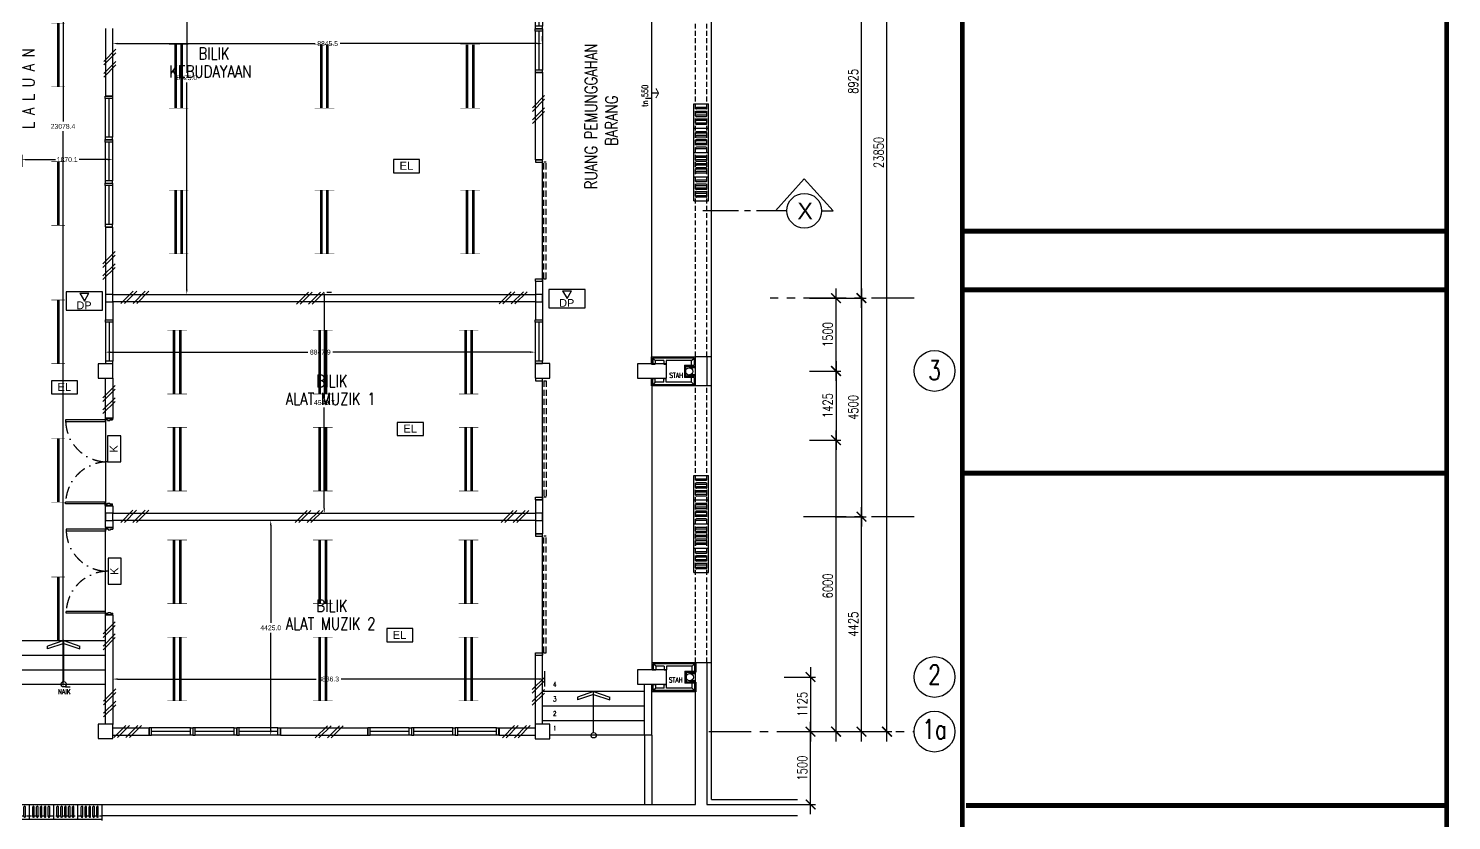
# Model space of a CAD drawing. Header units: inches. Extents: x -46 to 79554, y -41 to 101629.
# Drawn here: x 50251 to 79554, y 15299 to 31606 of the extents above; entities that cross this region are included whole.
import ezdxf
from ezdxf.enums import TextEntityAlignment as Align

# ---------------------------------------------------------------- set-up
doc = ezdxf.new("R2010")
doc.units = ezdxf.units.IN
doc.header["$MEASUREMENT"] = 0
for name, pattern in [('CENTER', [2, 1.25, -0.25, 0.25, -0.25]), ('DASHDOT', [1, 0.5, -0.25, 0, -0.25]), ('DASHED2', [0.375, 0.25, -0.125]), ('HIDDEN', [0.375, 0.25, -0.125])]:
    doc.linetypes.add(name, pattern=pattern)
for name, color, linetype in [('A-ARR', 4, 'Continuous'), ('A-BUBLE', 8, 'Continuous'), ('A-BUBLETEXT', 7, 'Continuous'), ('A-COLUMN', 3, 'Continuous'), ('A-DIM100', 4, 'Continuous'), ('A-DOOR', 9, 'Continuous'), ('A-DRAIN', 9, 'Continuous'), ('A-DROP', 8, 'Continuous'), ('A-HIDDEN', 8, 'HIDDEN'), ('A-JALAN', 11, 'Continuous'), ('A-NOTE', 2, 'Continuous'), ('A-PANEL', 13, 'Continuous'), ('A-PTILE', 8, 'Continuous'), ('A-ROOMSYM', 3, 'Continuous'), ('A-RWDP', 4, 'Continuous'), ('A-SECLINE', 3, 'CENTER'), ('A-STAIR', 2, 'Continuous'), ('A-STAIRH', 8, 'HIDDEN'), ('A-SYM', 8, 'Continuous'), ('A-TXTBOMBA', 7, 'Continuous'), ('A-WALL', 1, 'Continuous'), ('A-WIN', 9, 'Continuous'), ('A-WLH', 7, 'Continuous'), ('AHT_DIM150', 4, 'Continuous'), ('AHT_DOOR', 2, 'Continuous'), ('EL LIGHT', 6, 'Continuous'), ('Grid', 8, 'CENTER'), ('K LIGHT', 3, 'Continuous'), ('LAMP', 5, 'Continuous'), ('MEAS', 7, 'Continuous')]:
    doc.layers.add(name, color=color, linetype=linetype)
doc.styles.add('arial', font='arial.ttf')
doc.styles.add('ARIAL-SPEC', font='arial.ttf', dxfattribs={"height": 200})
doc.styles.add('ROMANS', font='romans.shx', dxfattribs={"width": 0.75, "height": 200})
doc.styles.get("Standard").update_dxf_attribs({"font": 'arial.ttf'})
doc.styles.add('style1', font='romans.shx', dxfattribs={"height": 750})
doc.styles.add('STYLE2', font='romans.shx', dxfattribs={"width": 0.75, "height": 1000})
doc.dimstyles.new('DIM 100', dxfattribs={"dimtxt": 200, "dimasz": 200, "dimexe": 100, "dimexo": 70, "dimgap": 70, "dimtad": 1, "dimtoh": 1, "dimdec": 0, "dimzin": 0, "dimdsep": 46, "dimtxsty": 'ROMANS', "dimblk": 'ARCHTICK', "dimcen": 0.09, "dimdle": 200, "dimclrd": 4, "dimclre": 4, "dimclrt": 2, "dimadec": 0, "dimazin": 0, "dimtfac": 1, "dimtdec": 0, "dimtmove": 1, "dimatfit": 3, "dimfxl": 1, "dimtzin": 0, "dimarcsym": 0})
doc.dimstyles.get("Standard").update_dxf_attribs({"dimtxt": 100, "dimasz": 100, "dimexe": 150, "dimexo": 50, "dimgap": 50, "dimtad": 0, "dimtih": 1, "dimtoh": 1, "dimdec": 1, "dimzin": 0, "dimdsep": 46, "dimtxsty": 'Standard', "dimcen": 0.09, "dimadec": 0, "dimazin": 0, "dimtfac": 1, "dimtdec": 1, "dimtofl": 0, "dimtmove": 0, "dimatfit": 3, "dimfxl": 1, "dimtolj": 1, "dimtzin": 0, "dimarcsym": 0})

# ---------------------------------------------------------------- blocks, each defined once
blk = doc.blocks.new('PC COVER')
for p, q in [((-300, 500), (0, 500)), ((-300, 0), (0, 0))]:
    blk.add_line(p, q)
at = {"layer": 'A-DRAIN', "linetype": 'Continuous', "ltscale": 1000}
for p, q in [((-300, 0), (-300, 500)), ((0, 0), (0, 500))]:
    blk.add_line(p, q, dxfattribs=at)
at = {"layer": 'A-PTILE'}
for p, q in [((-50, 425), (-250, 425)), ((-50, 395), (-250, 395)), ((-50, 345), (-250, 345)), ((-50, 315), (-250, 315)), ((-50, 265), (-250, 265)), ((-50, 235), (-250, 235)), ((-50, 185), (-250, 185)), ((-50, 155), (-250, 155)), ((-50, 105), (-250, 105)), ((-50, 75), (-250, 75))]:
    blk.add_line(p, q, dxfattribs=at)
for centre, start, end in [((-250, 410), 90, 270), ((-250, 330), 90, 270), ((-50, 410), 270, 90), ((-50, 330), 270, 90), ((-250, 250), 90, 270), ((-250, 170), 90, 270), ((-250, 90), 90, 270), ((-50, 250), 270, 90), ((-50, 170), 270, 90), ((-50, 90), 270, 90)]:
    blk.add_arc(centre, 15, start, end, dxfattribs=at)
blk = doc.blocks.new('_ArchTick')
at = {"color": 0, "linetype": 'ByBlock', "const_width": 0.15}
blk.add_lwpolyline([(-0.5, -0.5), (0.5, 0.5)], dxfattribs=at)
blk = doc.blocks.new('*D79')
at = {"layer": 'A-DIM100', "color": 4, "lineweight": -2, "transparency": 16777216}
for p, q in [((67929, 16929), (67929, 41179)), ((67383, 40979), (68029, 40979)), ((67383, 17129), (68029, 17129))]:
    blk.add_line(p, q, dxfattribs=at)
at = {"layer": 'DEFPOINTS', "color": 0, "transparency": 16777216}
for p in [(67313, 40979), (67929, 40979), (67313, 17129)]:
    blk.add_point(p, dxfattribs=at)
at = {"layer": 'A-DIM100', "color": 4, "lineweight": -2, "transparency": 16777216, "xscale": 200, "yscale": 200, "zscale": 200}
for p, rotation in [((67929, 40979), 90), ((67929, 17129), 270)]:
    blk.add_blockref('_ArchTick', p, dxfattribs=dict(at, rotation=rotation))
at = {"layer": 'A-DIM100', "color": 2, "transparency": 16777216, "insert": (67759, 29054), "char_height": 200, "attachment_point": 5, "rotation": 90, "style": 'ROMANS'}
blk.add_mtext('23850', dxfattribs=at)
blk = doc.blocks.new('*D81')
at = {"layer": 'A-DIM100', "color": 4, "lineweight": -2, "transparency": 16777216}
for p, q in [((67404, 25854), (67404, 35179)), ((66859, 34979), (67504, 34979)), ((66859, 26054), (67504, 26054))]:
    blk.add_line(p, q, dxfattribs=at)
at = {"layer": 'DEFPOINTS', "color": 0, "transparency": 16777216}
for p in [(66789, 34979), (67404, 34979), (66789, 26054)]:
    blk.add_point(p, dxfattribs=at)
at = {"layer": 'A-DIM100', "color": 4, "lineweight": -2, "transparency": 16777216, "xscale": 200, "yscale": 200, "zscale": 200}
for p, rotation in [((67404, 34979), 90), ((67404, 26054), 270)]:
    blk.add_blockref('_ArchTick', p, dxfattribs=dict(at, rotation=rotation))
at = {"layer": 'A-DIM100', "color": 2, "transparency": 16777216, "insert": (67234, 30517), "char_height": 200, "attachment_point": 5, "rotation": 90, "style": 'ROMANS'}
blk.add_mtext('8925', dxfattribs=at)
blk = doc.blocks.new('*D82')
at = {"layer": 'A-DIM100', "color": 4, "lineweight": -2, "transparency": 16777216}
for p, q in [((67404, 26254), (67404, 21354)), ((66859, 26054), (67504, 26054)), ((66859, 21554), (67504, 21554))]:
    blk.add_line(p, q, dxfattribs=at)
at = {"layer": 'DEFPOINTS', "color": 0, "transparency": 16777216}
for p in [(66789, 26054), (66789, 21554), (67404, 21554)]:
    blk.add_point(p, dxfattribs=at)
at = {"layer": 'A-DIM100', "color": 4, "lineweight": -2, "transparency": 16777216, "xscale": 200, "yscale": 200, "zscale": 200}
for p, rotation in [((67404, 26054), 90), ((67404, 21554), 270)]:
    blk.add_blockref('_ArchTick', p, dxfattribs=dict(at, rotation=rotation))
at = {"layer": 'A-DIM100', "color": 2, "transparency": 16777216, "insert": (67234, 23804), "char_height": 200, "attachment_point": 5, "rotation": 90, "style": 'ROMANS'}
blk.add_mtext('4500', dxfattribs=at)
blk = doc.blocks.new('*D83')
at = {"layer": 'A-DIM100', "color": 4, "lineweight": -2, "transparency": 16777216}
for p, q in [((67404, 16929), (67404, 21754)), ((66859, 21554), (67504, 21554)), ((66859, 17129), (67504, 17129))]:
    blk.add_line(p, q, dxfattribs=at)
at = {"layer": 'DEFPOINTS', "color": 0, "transparency": 16777216}
for p in [(66789, 21554), (67404, 21554), (66789, 17129)]:
    blk.add_point(p, dxfattribs=at)
at = {"layer": 'A-DIM100', "color": 4, "lineweight": -2, "transparency": 16777216, "xscale": 200, "yscale": 200, "zscale": 200}
for p, rotation in [((67404, 21554), 90), ((67404, 17129), 270)]:
    blk.add_blockref('_ArchTick', p, dxfattribs=dict(at, rotation=rotation))
at = {"layer": 'A-DIM100', "color": 2, "transparency": 16777216, "insert": (67234, 19342), "char_height": 200, "attachment_point": 5, "rotation": 90, "style": 'ROMANS'}
blk.add_mtext('4425', dxfattribs=at)
blk = doc.blocks.new('*D58')
at = {"layer": 'A-DIM100', "color": 4, "lineweight": -2, "transparency": 16777216}
for p, q in [((66880, 16929), (66880, 23329)), ((66334, 23129), (66980, 23129)), ((66334, 17129), (66980, 17129))]:
    blk.add_line(p, q, dxfattribs=at)
at = {"layer": 'DEFPOINTS', "color": 0, "transparency": 16777216}
for p in [(66264, 23129), (66880, 23129), (66264, 17129)]:
    blk.add_point(p, dxfattribs=at)
at = {"layer": 'A-DIM100', "color": 4, "lineweight": -2, "transparency": 16777216, "xscale": 200, "yscale": 200, "zscale": 200}
for p, rotation in [((66880, 23129), 90), ((66880, 17129), 270)]:
    blk.add_blockref('_ArchTick', p, dxfattribs=dict(at, rotation=rotation))
at = {"layer": 'A-DIM100', "color": 2, "transparency": 16777216, "insert": (66710, 20129), "char_height": 200, "attachment_point": 5, "rotation": 90, "style": 'ROMANS'}
blk.add_mtext('6000', dxfattribs=at)
blk = doc.blocks.new('*D61')
at = {"layer": 'A-DIM100', "color": 4, "lineweight": -2, "transparency": 16777216}
for p, q in [((66880, 24754), (66880, 22929)), ((66334, 24554), (66980, 24554)), ((66334, 23129), (66980, 23129))]:
    blk.add_line(p, q, dxfattribs=at)
at = {"layer": 'DEFPOINTS', "color": 0, "transparency": 16777216}
for p in [(66264, 24554), (66264, 23129), (66880, 23129)]:
    blk.add_point(p, dxfattribs=at)
at = {"layer": 'A-DIM100', "color": 4, "lineweight": -2, "transparency": 16777216, "xscale": 200, "yscale": 200, "zscale": 200}
for p, rotation in [((66880, 24554), 90), ((66880, 23129), 270)]:
    blk.add_blockref('_ArchTick', p, dxfattribs=dict(at, rotation=rotation))
at = {"layer": 'A-DIM100', "color": 2, "transparency": 16777216, "insert": (66710, 23842), "char_height": 200, "attachment_point": 5, "rotation": 90, "style": 'ROMANS'}
blk.add_mtext('1425', dxfattribs=at)
blk = doc.blocks.new('drop')
at = {"layer": 'A-DROP', "color": 8}
for p, q in [((-53, -139), (-53, 0)), ((53, 0), (-53, 0)), ((53, 0), (53, 129))]:
    blk.add_line(p, q, dxfattribs=at)
at = {"layer": 'A-DROP', "color": 8, "const_width": 20}
for points in [[(-53, -139), (-153, -81)], [(-53, -139), (47, -81)]]:
    blk.add_lwpolyline(points, dxfattribs=at)
blk = doc.blocks.new('*D64')
at = {"layer": 'A-DIM100', "color": 4, "lineweight": -2, "transparency": 16777216}
for p, q in [((66880, 24354), (66880, 26254)), ((66334, 26054), (66980, 26054)), ((66334, 24554), (66980, 24554))]:
    blk.add_line(p, q, dxfattribs=at)
at = {"layer": 'DEFPOINTS', "color": 0, "transparency": 16777216}
for p in [(66264, 26054), (66880, 26054), (66264, 24554)]:
    blk.add_point(p, dxfattribs=at)
at = {"layer": 'A-DIM100', "color": 4, "lineweight": -2, "transparency": 16777216, "xscale": 200, "yscale": 200, "zscale": 200}
for p, rotation in [((66880, 26054), 90), ((66880, 24554), 270)]:
    blk.add_blockref('_ArchTick', p, dxfattribs=dict(at, rotation=rotation))
at = {"layer": 'A-DIM100', "color": 2, "transparency": 16777216, "insert": (66710, 25304), "char_height": 200, "attachment_point": 5, "rotation": 90, "style": 'ROMANS'}
blk.add_mtext('1500', dxfattribs=at)
blk = doc.blocks.new('*D33')
at = {"layer": 'A-DIM100', "color": 4, "lineweight": -2, "transparency": 16777216}
for p, q in [((65810, 18254), (66456, 18254)), ((66356, 18454), (66356, 16929)), ((65810, 17129), (66456, 17129))]:
    blk.add_line(p, q, dxfattribs=at)
at = {"layer": 'DEFPOINTS', "color": 0, "transparency": 16777216}
for p in [(65740, 18254), (65740, 17129), (66356, 17129)]:
    blk.add_point(p, dxfattribs=at)
at = {"layer": 'A-DIM100', "color": 4, "lineweight": -2, "transparency": 16777216, "xscale": 200, "yscale": 200, "zscale": 200}
for p, rotation in [((66356, 18254), 90), ((66356, 17129), 270)]:
    blk.add_blockref('_ArchTick', p, dxfattribs=dict(at, rotation=rotation))
at = {"layer": 'A-DIM100', "color": 2, "transparency": 16777216, "insert": (66186, 17692), "char_height": 200, "attachment_point": 5, "rotation": 90, "style": 'ROMANS'}
blk.add_mtext('1125', dxfattribs=at)
blk = doc.blocks.new('*D34')
at = {"layer": 'A-DIM100', "color": 4, "lineweight": -2, "transparency": 16777216}
for p, q in [((66356, 15429), (66356, 17329)), ((65810, 17129), (66456, 17129)), ((65810, 15629), (66456, 15629))]:
    blk.add_line(p, q, dxfattribs=at)
at = {"layer": 'DEFPOINTS', "color": 0, "transparency": 16777216}
for p in [(65740, 17129), (66356, 17129), (65740, 15629)]:
    blk.add_point(p, dxfattribs=at)
at = {"layer": 'A-DIM100', "color": 4, "lineweight": -2, "transparency": 16777216, "xscale": 200, "yscale": 200, "zscale": 200}
for p, rotation in [((66356, 17129), 90), ((66356, 15629), 270)]:
    blk.add_blockref('_ArchTick', p, dxfattribs=dict(at, rotation=rotation))
at = {"layer": 'A-DIM100', "color": 2, "transparency": 16777216, "insert": (66186, 16379), "char_height": 200, "attachment_point": 5, "rotation": 90, "style": 'ROMANS'}
blk.add_mtext('1500', dxfattribs=at)
blk = doc.blocks.new('A$C75E66BF6')
at = {"layer": 'A-NOTE', "color": 8, "linetype": 'Continuous', "ltscale": 500}
for p, q in [((75, 825), (25, 875)), ((75, 650), (75, 825)), ((75, 825), (150, 825)), ((75, 650), (150, 650)), ((75, 75), (75, 600)), ((75, 600), (150, 600)), ((150, 875), (150, 825)), ((150, 650), (150, 600)), ((450, 875), (450, 825)), ((525, 825), (450, 825)), ((525, 650), (450, 650)), ((450, 650), (450, 600)), ((525, 600), (450, 600)), ((525, 825), (575, 875)), ((525, 650), (525, 825)), ((525, 75), (525, 600)), ((75, 75), (25, 25)), ((75, 75), (175, 75)), ((425, 75), (525, 75)), ((525, 75), (575, 25))]:
    blk.add_line(p, q, dxfattribs=at)
at = {"layer": 'A-PANEL', "color": 8}
for p, q in [((0, 0), (0, 900)), ((0, 900), (150, 900)), ((150, 900), (150, 875)), ((450, 900), (600, 900)), ((450, 900), (450, 875)), ((600, 900), (600, 0)), ((25, 875), (150, 875)), ((25, 25), (25, 875)), ((575, 875), (450, 875)), ((575, 25), (575, 875)), ((200, 0), (0, 0)), ((175, 25), (25, 25)), ((425, 225), (175, 225)), ((175, 25), (175, 225)), ((400, 200), (200, 200)), ((200, 0), (200, 200)), ((400, 200), (400, 0)), ((600, 0), (400, 0)), ((425, 225), (425, 25)), ((575, 25), (425, 25))]:
    blk.add_line(p, q, dxfattribs=at)
at = {"layer": 'A-RWDP', "color": 8}
blk.add_circle((300, 125), 75, dxfattribs=at)
blk = doc.blocks.new('A$C49831240')
at = {"layer": 'A-WLH', "color": 8}
for p, q in [((250, 575), (0, 325)), ((250, 500), (0, 250)), ((250, 325), (0, 75)), ((250, 250), (0, 0))]:
    blk.add_line(p, q, dxfattribs=at)
blk = doc.blocks.new('A$C04C40081')
at = {"layer": 'A-WIN', "color": 8}
for p, q in [((850, 150), (50, 150)), ((850, 75), (50, 75)), ((850, 0), (50, 0))]:
    blk.add_line(p, q, dxfattribs=at)
at = {"layer": 'A-WIN', "color": 8, "linetype": 'Continuous'}
for points in [[(50, 150), (0, 150), (0, 0), (50, 0)], [(850, 150), (900, 150), (900, 0), (850, 0)]]:
    blk.add_lwpolyline(points, close=True, dxfattribs=at)
blk = doc.blocks.new('A$C13432639')
at = {"layer": 'A-DOOR', "color": 8}
for p, q in [((812, 1765), (0, 1765)), ((0, 1765), (0, 1727)), ((812, 1765), (812, 1727)), ((812, 1727), (0, 1727)), ((812, 73), (0, 73)), ((0, 35), (0, 73)), ((812, 35), (0, 35)), ((812, 35), (812, 73))]:
    blk.add_line(p, q, dxfattribs=at)
at = {"layer": 'A-DOOR', "color": 8, "linetype": 'Continuous'}
for p, q in [((962, 1800), (812, 1800)), ((812, 1800), (812, 1765)), ((812, 1800), (962, 1800)), ((812, 1800), (812, 1800)), ((862, 1765), (812, 1765)), ((862, 1765), (862, 1750)), ((912, 1765), (912, 1750)), ((912, 1765), (962, 1765)), ((962, 1800), (962, 1765)), ((962, 1800), (962, 1800)), ((862, 1750), (912, 1750)), ((812, 0), (812, 35)), ((812, 35), (862, 35)), ((962, 0), (812, 0)), ((812, 0), (962, 0)), ((812, 0), (962, 0)), ((962, 0), (812, 0)), ((812, 0), (962, 0)), ((812, 0), (812, 0)), ((962, 0), (812, 0)), ((812, 0), (962, 0)), ((812, 0), (812, 0)), ((862, 35), (862, 50)), ((862, 50), (912, 50)), ((912, 35), (912, 50)), ((912, 35), (962, 35)), ((962, 0), (962, 35)), ((962, 0), (962, 0)), ((962, 0), (962, 0))]:
    blk.add_line(p, q, dxfattribs=at)
at = {"layer": 'A-DOOR', "color": 8, "linetype": 'DASHDOT', "ltscale": 500}
for centre, start, end in [((864, 1765), 182.5179, 270), ((864, 35), 90, 177.4821)]:
    blk.add_arc(centre, 865, start, end, dxfattribs=at)
blk = doc.blocks.new('*D120')
at = {"layer": 'DEFPOINTS', "color": 0, "transparency": 16777216}
for p in [(56343, 26179), (56343, 21629), (56343, 21629)]:
    blk.add_point(p, dxfattribs=at)
at = {"layer": 'MEAS', "color": 0, "lineweight": -2, "transparency": 16777216}
for p, q in [((56393, 26179), (56493, 26179)), ((56343, 26079), (56343, 24005)), ((56343, 21729), (56343, 23803)), ((56393, 21629), (56493, 21629))]:
    blk.add_line(p, q, dxfattribs=at)
at = {"layer": 'MEAS', "color": 0, "transparency": 16777216}
for points in [[(56326, 26079), (56359, 26079), (56343, 26179)], [(56326, 21729), (56359, 21729), (56343, 21629)]]:
    blk.add_solid(points, dxfattribs=at)
at = {"layer": 'MEAS', "color": 0, "transparency": 16777216, "insert": (56343, 23904), "char_height": 100, "attachment_point": 5}
blk.add_mtext('\\A1;4549.7', dxfattribs=at)
blk = doc.blocks.new('*D121')
at = {"layer": 'DEFPOINTS', "color": 0, "transparency": 16777216}
for p in [(51836, 25159), (60684, 25159), (60684, 24942)]:
    blk.add_point(p, dxfattribs=at)
at = {"layer": 'MEAS', "color": 0, "lineweight": -2, "transparency": 16777216}
for p, q in [((51836, 25109), (51836, 24792)), ((51936, 24942), (56002, 24942)), ((60584, 24942), (56517, 24942)), ((60684, 25109), (60684, 24792))]:
    blk.add_line(p, q, dxfattribs=at)
at = {"layer": 'MEAS', "color": 0, "transparency": 16777216}
for points in [[(51936, 24959), (51936, 24925), (51836, 24942)], [(60584, 24959), (60584, 24925), (60684, 24942)]]:
    blk.add_solid(points, dxfattribs=at)
at = {"layer": 'MEAS', "color": 0, "transparency": 16777216, "insert": (56260, 24942), "char_height": 100, "attachment_point": 5}
blk.add_mtext('\\A1;8847.9', dxfattribs=at)
blk = doc.blocks.new('*D122')
at = {"layer": 'DEFPOINTS', "color": 0, "transparency": 16777216}
for p in [(55240, 21479), (55439, 21479), (55439, 17054)]:
    blk.add_point(p, dxfattribs=at)
at = {"layer": 'MEAS', "color": 0, "lineweight": -2, "transparency": 16777216}
for p, q in [((55389, 21479), (55090, 21479)), ((55240, 21379), (55240, 19368)), ((55240, 17154), (55240, 19166)), ((55389, 17054), (55090, 17054))]:
    blk.add_line(p, q, dxfattribs=at)
at = {"layer": 'MEAS', "color": 0, "transparency": 16777216}
for points in [[(55223, 21379), (55257, 21379), (55240, 21479)], [(55223, 17154), (55257, 17154), (55240, 17054)]]:
    blk.add_solid(points, dxfattribs=at)
at = {"layer": 'MEAS', "color": 0, "transparency": 16777216, "insert": (55240, 19267), "char_height": 100, "attachment_point": 5}
blk.add_mtext('\\A1;4425.0', dxfattribs=at)
blk = doc.blocks.new('*D123')
at = {"layer": 'DEFPOINTS', "color": 0, "transparency": 16777216}
for p in [(51989, 18404), (51989, 18212), (60875, 18426)]:
    blk.add_point(p, dxfattribs=at)
at = {"layer": 'MEAS', "color": 0, "lineweight": -2, "transparency": 16777216}
for p, q in [((51989, 18354), (51989, 18062)), ((52089, 18212), (56174, 18212)), ((60775, 18212), (56690, 18212)), ((60875, 18376), (60875, 18062))]:
    blk.add_line(p, q, dxfattribs=at)
at = {"layer": 'MEAS', "color": 0, "transparency": 16777216}
for points in [[(52089, 18228), (52089, 18195), (51989, 18212)], [(60775, 18228), (60775, 18195), (60875, 18212)]]:
    blk.add_solid(points, dxfattribs=at)
at = {"layer": 'MEAS', "color": 0, "transparency": 16777216, "insert": (56432, 18212), "char_height": 100, "attachment_point": 5}
blk.add_mtext('\\A1;8886.3', dxfattribs=at)
blk = doc.blocks.new('*D124')
at = {"layer": 'DEFPOINTS', "color": 0, "transparency": 16777216}
for p in [(53065, 35054), (53065, 26129), (53511, 26129)]:
    blk.add_point(p, dxfattribs=at)
at = {"layer": 'MEAS', "color": 0, "lineweight": -2, "transparency": 16777216}
for p, q in [((53115, 35054), (53661, 35054)), ((53511, 34954), (53511, 30693)), ((53511, 26229), (53511, 30491)), ((53115, 26129), (53661, 26129))]:
    blk.add_line(p, q, dxfattribs=at)
at = {"layer": 'MEAS', "color": 0, "transparency": 16777216}
for points in [[(53495, 34954), (53528, 34954), (53511, 35054)], [(53495, 26229), (53528, 26229), (53511, 26129)]]:
    blk.add_solid(points, dxfattribs=at)
at = {"layer": 'MEAS', "color": 0, "transparency": 16777216, "insert": (53511, 30592), "char_height": 100, "attachment_point": 5}
blk.add_mtext('\\A1;8925.0', dxfattribs=at)
blk = doc.blocks.new('*D125')
at = {"layer": 'DEFPOINTS', "color": 0, "transparency": 16777216}
for p in [(51989, 31295), (60834, 31295), (60834, 31295)]:
    blk.add_point(p, dxfattribs=at)
at = {"layer": 'MEAS', "color": 0, "lineweight": -2, "transparency": 16777216}
for p, q in [((51989, 31345), (51989, 31445)), ((60834, 31345), (60834, 31445)), ((52089, 31295), (56154, 31295)), ((60734, 31295), (56670, 31295))]:
    blk.add_line(p, q, dxfattribs=at)
at = {"layer": 'MEAS', "color": 0, "transparency": 16777216}
for points in [[(52089, 31311), (52089, 31278), (51989, 31295)], [(60734, 31311), (60734, 31278), (60834, 31295)]]:
    blk.add_solid(points, dxfattribs=at)
at = {"layer": 'MEAS', "color": 0, "transparency": 16777216, "insert": (56412, 31295), "char_height": 100, "attachment_point": 5}
blk.add_mtext('\\A1;8845.5', dxfattribs=at)
blk = doc.blocks.new('*D128')
at = {"layer": 'DEFPOINTS', "color": 0, "transparency": 16777216}
for p in [(50963, 41129), (50963, 41129), (50963, 18051)]:
    blk.add_point(p, dxfattribs=at)
at = {"layer": 'MEAS', "color": 0, "lineweight": -2, "transparency": 16777216}
for p, q in [((50963, 41029), (50963, 29691)), ((51013, 41129), (51113, 41129)), ((50963, 18151), (50963, 29489)), ((51013, 18051), (51113, 18051))]:
    blk.add_line(p, q, dxfattribs=at)
at = {"layer": 'MEAS', "color": 0, "transparency": 16777216}
for points in [[(50946, 41029), (50980, 41029), (50963, 41129)], [(50946, 18151), (50980, 18151), (50963, 18051)]]:
    blk.add_solid(points, dxfattribs=at)
at = {"layer": 'MEAS', "color": 0, "transparency": 16777216, "insert": (50963, 29590), "char_height": 100, "attachment_point": 5}
blk.add_mtext('\\A1;23078.4', dxfattribs=at)
blk = doc.blocks.new('*D129')
at = {"layer": 'DEFPOINTS', "color": 0, "transparency": 16777216}
for p in [(50114, 29054), (51984, 29054), (51984, 28906)]:
    blk.add_point(p, dxfattribs=at)
at = {"layer": 'MEAS', "color": 0, "lineweight": -2, "transparency": 16777216}
for p, q in [((50114, 29004), (50114, 28756)), ((50214, 28906), (50806, 28906)), ((51884, 28906), (51292, 28906)), ((51984, 29004), (51984, 28756))]:
    blk.add_line(p, q, dxfattribs=at)
at = {"layer": 'MEAS', "color": 0, "transparency": 16777216}
for points in [[(50214, 28922), (50214, 28889), (50114, 28906)], [(51884, 28922), (51884, 28889), (51984, 28906)]]:
    blk.add_solid(points, dxfattribs=at)
at = {"layer": 'MEAS', "color": 0, "transparency": 16777216, "insert": (51049, 28906), "char_height": 100, "attachment_point": 5}
blk.add_mtext('\\A1;1870.1', dxfattribs=at)
blk = doc.blocks.new('YBC 236')
at = {"layer": 'LAMP'}
for points, const_width in [([(-134682, 193671), (-133371, 193671)], 54.6), ([(-134682, 193808), (-134682, 193533)], 10.9), ([(-133371, 193808), (-133371, 193533)], 10.9), ([(-134682, 193542), (-133371, 193542)], 54.6), ([(-134682, 193679), (-134682, 193404)], 10.9), ([(-133371, 193679), (-133371, 193404)], 10.9)]:
    blk.add_lwpolyline(points, dxfattribs=dict(at, const_width=const_width))
blk = doc.blocks.new('*U214')
at = {"layer": 'LAMP', "rotation": 90}
blk.add_blockref('YBC 236', (193606, 134027, -5), dxfattribs=at)
blk = doc.blocks.new('*U215')
at = {"layer": 'LAMP', "color": 0, "linetype": 'ByBlock', "lineweight": -2, "transparency": 16777216}
for p in [(0, 2000), (3000, 2000), (6000, 2000), (0, 0), (3000, 0), (6000, 0)]:
    blk.add_blockref('*U214', p, dxfattribs=at)
blk = doc.blocks.new('*U216')
at = {"layer": 'LAMP', "rotation": 90}
blk.add_blockref('YBC 236', (193606, 134027, -5), dxfattribs=at)
blk = doc.blocks.new('*U217')
at = {"layer": 'LAMP', "color": 0, "linetype": 'ByBlock', "lineweight": -2, "transparency": 16777216}
for p in [(0, 2000), (3000, 2000), (6000, 2000), (0, 0), (3000, 0), (6000, 0)]:
    blk.add_blockref('*U216', p, dxfattribs=at)
blk = doc.blocks.new('*U218')
at = {"layer": 'LAMP', "rotation": 90}
blk.add_blockref('YBC 236', (193606, 134027, -5), dxfattribs=at)
blk = doc.blocks.new('*U219')
at = {"layer": 'LAMP', "color": 0, "linetype": 'ByBlock', "lineweight": -2, "transparency": 16777216}
for p in [(0, 6000), (3000, 6000), (6000, 6000), (0, 3000), (3000, 3000), (6000, 3000), (0, 0), (3000, 0), (6000, 0)]:
    blk.add_blockref('*U218', p, dxfattribs=at)
blk = doc.blocks.new('YBC136')
at = {"layer": 'LAMP'}
for points, const_width in [([(-135001, 195526), (-135001, 195250)], 10.9), ([(-133690, 195526), (-133690, 195250)], 10.9), ([(-135001, 195388), (-133690, 195388)], 54.6)]:
    blk.add_lwpolyline(points, dxfattribs=dict(at, const_width=const_width))
blk = doc.blocks.new('*U222')
at = {"layer": 'LAMP', "rotation": 270}
blk.add_blockref('YBC136', (-195388, -134346, -5), dxfattribs=at)
blk = doc.blocks.new('*U223')
at = {"layer": 'LAMP', "color": 0, "linetype": 'ByBlock', "lineweight": -2, "transparency": 16777216}
for p in [(0, 19950), (0, 17100), (0, 14250), (0, 11400), (0, 8550), (0, 5700), (0, 2850), (0, 0)]:
    blk.add_blockref('*U222', p, dxfattribs=at)
blk = doc.blocks.new('EMERGENCY LIGHT')
at = {"layer": 'EL LIGHT', "color": 6}
blk.add_lwpolyline([(49518, 4900), (48981, 4900), (48981, 4630), (49518, 4630)], close=True, dxfattribs=at)
at = {"layer": 'EL LIGHT', "color": 6, "style": 'arial'}
blk.add_text('EL', height=164.8, dxfattribs=at).set_placement((49105, 4690))
blk = doc.blocks.new('EXIT LAMP')
at = {"layer": 'K LIGHT', "color": 3}
blk.add_lwpolyline([(54141, 5237), (53605, 5237), (53605, 4967), (54141, 4967)], close=True, dxfattribs=at)
at = {"layer": 'K LIGHT', "color": 3, "style": 'arial'}
blk.add_text('K', height=165, dxfattribs=at).set_placement((53796, 5027))

msp = doc.modelspace()

# ---------------------------------------------------------------- linework, layer by layer
at = {"color": 7}
for p, q in [((69464.69, 27432.53), (79452.78, 27432.53)), ((69464.69, 26224.9), (79452.78, 26224.9)), ((69464.69, 22449.29), (79452.78, 22449.29))]:
    msp.add_line(p, q, dxfattribs=at)
at = {"color": 8}
for p, q in [((63988.78, 24854.44), (64318.78, 24854.44)), ((63988.78, 24254.44), (64318.78, 24254.44)), ((63988.78, 18554.44), (64318.78, 18554.44)), ((63988.78, 18554.44), (64218.78, 18554.44)), ((51763.78, 15629.44), (51763.78, 15299.44))]:
    msp.add_line(p, q, dxfattribs=at)
at = {"color": 7}
for points in [[(69481.02, 56008.6, 100, 100, 0), (69481.02, 8.6, 100, 100, 0)], [(79453.44, 56008.6, 100, 100, 0), (79453.44, 8.6, 100, 100, 0)], [(69504.76, 27432.53, 99.99, 99.99, 0), (79452.78, 27432.53, 99.99, 99.99, 0)], [(69504.76, 26224.9, 99.99, 99.99, 0), (79452.78, 26224.9, 99.99, 99.99, 0)], [(69504.76, 22449.29, 99.99, 99.99, 0), (79452.78, 22449.29, 99.99, 99.99, 0)], [(69554.74, 15608.6, 100, 100, 0), (79504.09, 15608.6, 100, 100, 0)]]:
    msp.add_lwpolyline(points, format="xyseb", dxfattribs=at)
at = {"layer": 'A-BUBLE'}
for centre in [(68908.67, 24554.44), (68908.67, 18254.44), (68908.67, 17129.44)]:
    msp.add_circle(centre, 420.02, dxfattribs=at)
at = {"layer": 'A-COLUMN', "color": 8}
for points in [[(51988.78, 26129.42), (51838.78, 26129.42), (51838.78, 25979.42), (51988.78, 25979.42)], [(60838.78, 26129.42), (60688.78, 26129.42), (60688.78, 25979.42), (60838.78, 25979.42)], [(51686.05, 24404.15), (51986.05, 24404.15), (51986.05, 24704.15), (51686.05, 24704.15)], [(60686.84, 24405.14), (60986.84, 24405.14), (60986.84, 24705.14), (60686.84, 24705.14)], [(63388.78, 24404.44), (63388.78, 24704.44), (62788.78, 24704.44), (62788.78, 24404.44)], [(51988.78, 21629.42), (51838.78, 21629.42), (51838.78, 21479.42), (51988.78, 21479.42)], [(60838.78, 21629.42), (60688.78, 21629.42), (60688.78, 21479.42), (60838.78, 21479.42)], [(63388.78, 18104.44), (63388.78, 18404.44), (62788.78, 18404.44), (62788.78, 18104.44)], [(51689.05, 16984.94), (51989.05, 16984.94), (51989.05, 17284.94), (51689.05, 17284.94)], [(60684.4, 16979.97), (60984.4, 16979.97), (60984.4, 17279.97), (60684.4, 17279.97)]]:
    msp.add_lwpolyline(points, close=True, dxfattribs=at)
at = {"layer": 'A-DRAIN', "color": 8, "linetype": 'Continuous', "ltscale": 1000}
for p, q in [((64318.78, 24854.44), (64318.78, 33254.44)), ((63988.78, 24254.44), (63988.78, 24854.44)), ((64218.78, 24854.44), (64218.78, 24254.44)), ((64318.78, 24254.44), (64318.78, 24854.44)), ((64318.78, 18554.44), (64318.78, 24254.44)), ((63988.78, 15629.44), (63988.78, 18554.44)), ((64218.78, 18554.44), (64218.78, 15629.44)), ((64318.78, 15729.44), (64318.78, 18554.44)), ((44338.78, 15629.44), (63988.78, 15629.44)), ((64218.78, 15629.44), (66088.78, 15629.44)), ((66088.78, 15399.44), (51763.78, 15399.44))]:
    msp.add_line(p, q, dxfattribs=at)
at = {"layer": 'A-DRAIN', "color": 9, "linetype": 'Continuous', "ltscale": 1000}
msp.add_line((64318.78, 15729.44), (66088.78, 15729.44), dxfattribs=at)
at = {"layer": 'A-DROP', "color": 8}
for p, q in [((63088.78, 24704.44), (63088.78, 33404.44)), ((60838.78, 26404.44), (60838.78, 28904.44)), ((60838.78, 21904.44), (60838.78, 24404.44)), ((63088.78, 24404.44), (63088.78, 18404.44)), ((51838.78, 23550.42), (51838.78, 21814.42)), ((51838.78, 19558.42), (51838.78, 21294.42)), ((60838.78, 18704.41), (60838.78, 21204.41))]:
    msp.add_line(p, q, dxfattribs=at)
at = {"layer": 'A-HIDDEN', "color": 8, "linetype": 'HIDDEN', "ltscale": 500}
for p, q in [((60863.78, 26454.44), (60863.78, 28854.44)), ((60913.78, 28854.44), (60863.78, 28854.44)), ((60913.78, 26454.44), (60913.78, 28854.44)), ((60863.78, 26454.44), (60913.78, 26454.44)), ((60863.78, 24354.44), (60863.78, 21954.44)), ((60863.78, 24354.44), (60913.78, 24354.44)), ((60913.78, 24354.44), (60913.78, 21954.44)), ((60913.78, 21954.44), (60863.78, 21954.44)), ((60863.78, 18754.41), (60863.78, 21154.41)), ((60913.78, 21154.41), (60863.78, 21154.41)), ((60913.78, 18754.41), (60913.78, 21154.41)), ((60863.78, 18754.41), (60913.78, 18754.41))]:
    msp.add_line(p, q, dxfattribs=at)
at = {"layer": 'A-JALAN', "color": 8}
for p, q in [((62938.78, 17054.43), (62938.78, 15629.44)), ((63088.78, 17054.43), (63088.78, 15629.44))]:
    msp.add_line(p, q, dxfattribs=at)
at = {"layer": 'A-NOTE', "color": 8, "linetype": 'Continuous', "ltscale": 500}
for p, q in [((50976.28, 19004.43), (50645.31, 18891.66)), ((50976.28, 18946.78), (50645.31, 18834.02)), ((50645.31, 18834.02), (50645.31, 18891.66)), ((50976.28, 18159.43), (50976.28, 19004.43)), ((50976.28, 19004.43), (51307.25, 18891.66)), ((50976.28, 18946.78), (51307.25, 18834.02)), ((51307.25, 18834.02), (51307.25, 18891.66)), ((61888.78, 17954.42), (61557.81, 17841.66)), ((61888.78, 17896.78), (61557.81, 17784.01)), ((61888.78, 17109.42), (61888.78, 17954.42)), ((61888.78, 17954.42), (62219.75, 17841.66)), ((61888.78, 17896.78), (62219.75, 17784.01)), ((61557.81, 17841.66), (61557.81, 17784.01)), ((62219.75, 17784.01), (62219.75, 17841.66))]:
    msp.add_line(p, q, dxfattribs=at)
for centre in [(50976.28, 18104.43), (61888.78, 17054.42)]:
    msp.add_circle(centre, 55, dxfattribs=at)
at = {"layer": 'A-RWDP', "color": 8, "linetype": 'HIDDEN', "ltscale": 400}
for p, q in [((63863.78, 24629.44), (63988.78, 24629.44)), ((63863.78, 24479.44), (63988.78, 24479.44)), ((63863.78, 18329.44), (63988.78, 18329.44)), ((63863.78, 18179.44), (63988.78, 18179.44))]:
    msp.add_line(p, q, dxfattribs=at)
at = {"layer": 'A-SECLINE', "color": 8, "linetype": 'Continuous', "ltscale": 500}
for p, q in [((66226.87, 28511.3), (65632.82, 27854.19)), ((66226.87, 28511.3), (66820.93, 27854.19)), ((66584.16, 27854.19), (66820.93, 27854.19))]:
    msp.add_line(p, q, dxfattribs=at)
at = {"layer": 'A-SECLINE', "color": 8, "linetype": 'CENTER', "ltscale": 500}
msp.add_line((65869.59, 27854.19), (64140.2, 27854.19), dxfattribs=at)
at = {"layer": 'A-SECLINE', "color": 3, "linetype": 'CENTER', "ltscale": 500}
msp.add_line((64298.04, 27854.19), (64140.2, 27854.19), dxfattribs=at)
at = {"layer": 'A-SECLINE', "color": 8, "linetype": 'Continuous', "ltscale": 500}
msp.add_circle((66226.87, 27854.19), 357.28, dxfattribs=at)
at = {"layer": 'A-STAIR', "color": 8}
for p, q in [((50113.78, 19004.43), (51838.78, 19004.43)), ((50113.78, 18704.43), (51838.78, 18704.43)), ((50113.78, 18404.43), (51838.78, 18404.43)), ((49963.78, 18104.44), (51838.78, 18104.44)), ((62938.78, 17954.42), (60838.78, 17954.42)), ((62938.78, 17054.43), (62938.78, 18104.44)), ((63088.78, 17054.43), (63088.78, 18104.44)), ((62938.78, 17654.42), (60838.78, 17654.42)), ((62938.78, 17354.42), (60838.78, 17354.42)), ((62938.78, 17054.43), (60988.78, 17054.43)), ((63088.78, 17054.43), (62938.78, 17054.43))]:
    msp.add_line(p, q, dxfattribs=at)
at = {"layer": 'A-STAIRH', "color": 8, "linetype": 'DASHED2', "ltscale": 400}
for p, q in [((63988.78, 24854.44), (63988.78, 33254.44)), ((64218.78, 24854.44), (64218.78, 33254.44)), ((63988.78, 18554.44), (63988.78, 24254.44)), ((64218.78, 18554.44), (64218.78, 24254.44)), ((49763.78, 15399.44), (51763.78, 15399.44))]:
    msp.add_line(p, q, dxfattribs=at)
at = {"layer": 'A-TXTBOMBA', "color": 8}
for p, q in [((51306.11, 26158.12), (51401.84, 25995.02)), ((51306.11, 26158.12), (51494.45, 26158.12)), ((51401.84, 25995.02), (51494.45, 26158.12)), ((61246.32, 26207.37), (61342.05, 26044.27)), ((61246.32, 26207.37), (61434.67, 26207.37)), ((61342.05, 26044.27), (61434.67, 26207.37))]:
    msp.add_line(p, q, dxfattribs=at)
for points in [[(51775.28, 26183.8), (51025.28, 26183.8), (51025.28, 25805.92), (51775.28, 25805.92)], [(61715.5, 26233.05), (60965.49, 26233.05), (60965.49, 25855.17), (61715.5, 25855.17)]]:
    msp.add_lwpolyline(points, close=True, dxfattribs=at)
at = {"layer": 'A-WALL', "color": 8}
for p, q in [((51838.78, 31604.44), (51838.78, 30216.93)), ((51988.78, 30216.93), (51988.78, 31604.44)), ((60688.78, 28904.44), (60688.78, 30704.44)), ((60688.78, 30704.44), (60838.78, 30704.44)), ((60838.78, 30704.44), (60838.78, 28904.44)), ((51838.78, 30216.93), (51988.78, 30216.93)), ((51838.78, 27516.93), (51838.78, 25604.44)), ((51838.78, 27516.93), (51988.78, 27516.93)), ((51988.78, 26129.42), (51988.78, 27516.93)), ((60688.78, 26404.44), (60688.78, 26129.42)), ((60688.78, 26404.44), (60838.78, 26404.44)), ((60838.78, 26404.44), (60838.78, 25604.44)), ((51988.78, 26129.42), (60688.78, 26129.42)), ((51988.78, 25979.42), (51988.78, 25604.44)), ((60688.78, 25979.42), (51988.78, 25979.42)), ((60688.78, 25979.42), (60688.78, 25604.44)), ((51838.78, 25604.44), (51988.78, 25604.44)), ((60688.78, 25604.44), (60838.78, 25604.44)), ((51838.78, 23579.42), (51838.78, 24404.44)), ((51988.78, 24404.44), (51988.78, 23579.42)), ((51838.78, 23579.42), (51988.78, 23579.42)), ((51838.78, 21329.42), (51838.78, 21779.42)), ((51838.78, 21779.42), (51988.78, 21779.42)), ((51988.78, 21779.42), (51988.78, 21629.42)), ((60688.78, 21904.44), (60688.78, 21629.42)), ((60838.78, 21904.44), (60838.78, 21204.41)), ((51988.78, 21629.42), (60688.78, 21629.42)), ((51988.78, 21479.42), (51988.78, 21329.42)), ((60688.78, 21479.42), (51988.78, 21479.42)), ((60688.78, 21479.42), (60688.78, 21204.41)), ((51838.78, 17279.44), (51838.78, 19529.42)), ((51988.78, 19529.42), (51988.78, 17279.44)), ((60688.78, 17279.44), (60688.78, 18704.41)), ((60838.78, 17279.44), (60838.78, 18704.41)), ((52738.78, 17204.42), (51988.78, 17204.42)), ((51988.78, 17054.42), (52738.78, 17054.42)), ((52738.78, 17054.42), (52738.78, 17204.42)), ((57238.78, 17204.42), (55438.78, 17204.42)), ((55438.78, 17054.42), (55438.78, 17204.42)), ((55438.78, 17054.42), (57238.78, 17054.42)), ((57238.78, 17054.42), (57238.78, 17204.42)), ((60688.78, 17204.42), (59938.78, 17204.42)), ((60688.78, 17204.42), (59938.78, 17204.42)), ((59938.78, 17054.42), (59938.78, 17204.42)), ((59938.78, 17054.42), (60688.78, 17054.42)), ((59938.78, 17054.42), (60688.78, 17054.42))]:
    msp.add_line(p, q, dxfattribs=at)
at = {"layer": 'A-WLH', "color": 8}
for p, q in [((52154.4, 25946.15), (52404.4, 26196.15)), ((52229.4, 25946.15), (52479.4, 26196.15)), ((52404.4, 25946.15), (52654.4, 26196.15)), ((52479.4, 25946.15), (52729.4, 26196.15)), ((55767.71, 25929.15), (56017.71, 26179.15)), ((55842.71, 25929.15), (56092.71, 26179.15)), ((56017.71, 25929.15), (56267.71, 26179.15)), ((56092.71, 25929.15), (56342.71, 26179.15)), ((59941.8, 25937.18), (60191.8, 26187.18)), ((60016.8, 25937.18), (60266.8, 26187.18)), ((60191.8, 25937.18), (60441.8, 26187.18)), ((60266.8, 25937.18), (60516.8, 26187.18)), ((52152.53, 21436.42), (52402.53, 21686.42)), ((52227.53, 21436.42), (52477.53, 21686.42)), ((52402.53, 21436.42), (52652.53, 21686.42)), ((52477.53, 21436.42), (52727.53, 21686.42)), ((55741.66, 21433.06), (55991.66, 21683.06)), ((55816.66, 21433.06), (56066.66, 21683.06)), ((55991.66, 21433.06), (56241.66, 21683.06)), ((56066.66, 21433.06), (56316.66, 21683.06)), ((59982.01, 21432.37), (60232.01, 21682.37)), ((60057.01, 21432.37), (60307.01, 21682.37)), ((60232.01, 21432.37), (60482.01, 21682.37)), ((60307.01, 21432.37), (60557.01, 21682.37)), ((52006.55, 17006.87), (52256.55, 17256.87)), ((52081.55, 17006.87), (52331.55, 17256.87)), ((52256.55, 17006.87), (52506.55, 17256.87)), ((52331.55, 17006.87), (52581.55, 17256.87)), ((56156.15, 16999.92), (56406.15, 17249.92)), ((56231.15, 16999.92), (56481.15, 17249.92)), ((56406.15, 16999.92), (56656.15, 17249.92)), ((56481.15, 16999.92), (56731.15, 17249.92)), ((60009.56, 17003.6), (60259.56, 17253.6)), ((60084.56, 17003.6), (60334.56, 17253.6)), ((60259.56, 17003.6), (60509.56, 17253.6)), ((60334.56, 17003.6), (60584.56, 17253.6))]:
    msp.add_line(p, q, dxfattribs=at)
at = {"layer": 'AHT_DOOR', "color": 8}
for p, q in [((60838.78, 28904.44), (60688.78, 28904.44)), ((60688.78, 28904.44), (60838.78, 28904.44)), ((60688.78, 24404.44), (60838.78, 24404.44)), ((60838.78, 21904.44), (60688.78, 21904.44)), ((60688.78, 21904.44), (60838.78, 21904.44)), ((60838.78, 21204.41), (60688.78, 21204.41)), ((60688.78, 21204.41), (60838.78, 21204.41)), ((60688.78, 18704.41), (60838.78, 18704.41))]:
    msp.add_line(p, q, dxfattribs=at)
for points in [[(60688.78, 28904.44), (60688.78, 28854.44), (60838.78, 28854.44), (60838.78, 28904.44)], [(60688.78, 26404.44), (60688.78, 26454.44), (60838.78, 26454.44), (60838.78, 26404.44)], [(60688.78, 24404.44), (60688.78, 24354.44), (60838.78, 24354.44), (60838.78, 24404.44)], [(60688.78, 21904.44), (60688.78, 21954.44), (60838.78, 21954.44), (60838.78, 21904.44)], [(60688.78, 21204.41), (60688.78, 21154.41), (60838.78, 21154.41), (60838.78, 21204.41)], [(60688.78, 18704.41), (60688.78, 18754.41), (60838.78, 18754.41), (60838.78, 18704.41)]]:
    msp.add_lwpolyline(points, dxfattribs=at)
at = {"layer": 'Grid', "color": 8, "ltscale": 700}
for p, q in [((68488.65, 26054.42), (65525.55, 26054.42)), ((68488.65, 21554.42), (66052.34, 21554.42)), ((64259.39, 17129.44), (68488.65, 17129.44))]:
    msp.add_line(p, q, dxfattribs=at)

# ---------------------------------------------------------------- block references
at = {"layer": 'A-ARR'}
for p in [(64253.78, 29554.44), (64253.78, 29054.44), (64253.78, 28554.44), (64253.78, 28054.44)]:
    msp.add_blockref('PC COVER', p, dxfattribs=at)
at = {"layer": 'A-ARR', "color": 8}
for name, p, rotation in [('A$C75E66BF6', (63981.77, 24246.29), 90), ('A$C75E66BF6', (63992.12, 17950.73), 90), ('PC COVER', (49763.78, 15329.44), 270), ('PC COVER', (50263.78, 15329.44), 270), ('PC COVER', (50763.78, 15329.44), 270), ('PC COVER', (51263.78, 15329.44), 270)]:
    msp.add_blockref(name, p, dxfattribs=dict(at, rotation=rotation))
for p in [(64253.78, 21904.44), (64253.78, 21404.44), (64253.78, 20904.44), (64253.78, 20404.44)]:
    msp.add_blockref('PC COVER', p, dxfattribs=at)
at = {"layer": 'A-DOOR', "color": 8}
for p in [(51016.71, 21782.65), (51028.58, 19530.94)]:
    msp.add_blockref('A$C13432639', p, dxfattribs=at)
at = {"layer": 'A-WIN', "color": 8, "rotation": 90}
for p in [(60835.44, 31603.47), (60834.31, 30700.55), (51981.85, 29315.42), (51983.88, 28417.72), (51984.01, 27520.56), (51985.69, 24708.53), (60833.62, 24709.78)]:
    msp.add_blockref('A$C04C40081', p, dxfattribs=at)
at = {"layer": 'A-WIN', "color": 8}
for p in [(52735.97, 17056.8), (53637.33, 17057.72), (54538.64, 17058.95), (57239.18, 17056.5), (58136.33, 17057.51), (59040.72, 17055.34)]:
    msp.add_blockref('A$C04C40081', p, dxfattribs=at)
at = {"layer": 'A-WLH', "color": 8}
for p in [(51802.26, 30603.88), (60629.16, 29647.52), (51785.63, 26437.92), (51785.75, 23678.42), (51786.44, 18816.19), (60625.04, 17672.1), (51797.2, 17432.92)]:
    msp.add_blockref('A$C49831240', p, dxfattribs=at)
at = {"layer": 'AHT_DIM150', "xscale": -1, "rotation": 90}
msp.add_blockref('drop', (63088.78, 30220.51), dxfattribs=at)
at = {"layer": 'LAMP', "color": 0}
for name, p in [('*U223', (50863.34, 19659.4, -54.6)), ('*U219', (53344.6, 27620.04, -16.38)), ('EMERGENCY LIGHT', (8787.27, 24005.73)), ('*U215', (53315.61, 22737.42, 5.46)), ('EMERGENCY LIGHT', (1744.29, 19454.88, -49.14)), ('EMERGENCY LIGHT', (8865.61, 18596.71)), ('*U217', (53314.57, 18417.91, 5.46)), ('EMERGENCY LIGHT', (8646.26, 14349.52))]:
    msp.add_blockref(name, p, dxfattribs=at)
at = {"layer": 'LAMP', "color": 0, "rotation": 90}
for p in [(57118.24, -30921.97), (57128.05, -33441.92)]:
    msp.add_blockref('EXIT LAMP', p, dxfattribs=at)

# ---------------------------------------------------------------- texts
at = {"layer": 'A-BUBLETEXT', "color": 3, "style": 'STYLE2', "width": 0.75}
for s, p in [('3', (68908.67, 24370.26)), ('2', (68908.67, 18103.5)), ('1a', (68908.67, 16978.5))]:
    msp.add_text(s, height=400, dxfattribs=at).set_placement(p, align=Align.CENTER)
at = {"layer": 'A-DROP', "color": 9, "style": 'ROMANS', "width": 0.75}
msp.add_text('tn 550', height=125, rotation=90, dxfattribs=at).set_placement((63007.94, 30220.05), align=Align.CENTER)
at = {"layer": 'A-NOTE', "color": 8, "linetype": 'Continuous', "ltscale": 500, "style": 'ROMANS', "width": 0.75}
msp.add_text('NAIK', height=100, dxfattribs=at).set_placement((50859.44, 17900.87))
at = {"layer": 'A-ROOMSYM', "color": 8, "style": 'style1', "width": 0.8}
for s, p in [('L A L U A N', (50378.56, 30372.13)), ('RUANG PEMUNGGAHAN', (61959.55, 29798.29)), ('BARANG', (62382.07, 29707.47))]:
    msp.add_text(s, height=250, rotation=90, dxfattribs=at).set_placement(p, align=Align.CENTER)
for s, p in [('BILIK', (54070.99, 30965.25)), ('KEBUDAYAAN', (53994.72, 30596.51)), ('BILIK ', (56568.73, 24224.59)), ('ALAT MUZIK 1', (56471.53, 23855.86)), ('BILIK ', (56568.73, 19596.3)), ('ALAT MUZIK 2', (56471.53, 19227.56))]:
    msp.add_text(s, height=250, dxfattribs=at).set_placement(p, align=Align.CENTER)
at = {"layer": 'A-SECLINE', "color": 8, "linetype": 'CENTER', "ltscale": 500, "style": 'ARIAL-SPEC'}
msp.add_attdef('X', (66086.21, 27679.09), 'T1', height=337.5, dxfattribs=at)
at = {"layer": 'A-SYM', "color": 8, "linetype": 'HIDDEN', "ltscale": 500, "style": 'ROMANS', "width": 0.75}
for s, p in [('STAH', (63446.59, 24415.99)), ('STAH', (63437.23, 18143.62)), ('4', (61050.68, 18052.26)), ('3', (61050.68, 17752.26)), ('2', (61050.68, 17452.26)), ('1', (61050.68, 17152.26))]:
    msp.add_text(s, height=100, dxfattribs=at).set_placement(p)
at = {"layer": 'A-TXTBOMBA', "color": 8, "style": 'arial'}
for p in [(51240.09, 25825.88), (61180.3, 25875.13)]:
    msp.add_text('DP', height=160, dxfattribs=at).set_placement(p)

# ---------------------------------------------------------------- dimensions: what is measured, and where the dimension line sits
at = {"layer": 'A-DIM100'}
for base, p1, p2, angle, picture, middle in [((67928.67, 40979.44), (67313.01, 17129.44), (67313.01, 40979.44), 270, '*D79', (67758.67, 29054.44)), ((67404.41, 34979.44), (66788.75, 26054.42), (66788.75, 34979.44), 270, '*D81', (67234.41, 30516.93)), ((66880.15, 26054.42), (66264.48, 24554.44), (66264.48, 26054.42), 270, '*D64', (66710.15, 25304.43)), ((67404.41, 21554.42), (66788.75, 26054.42), (66788.75, 21554.42), 90, '*D82', (67234.41, 23804.42)), ((66880.15, 23129.44), (66264.48, 24554.44), (66264.48, 23129.44), 90, '*D61', (66710.15, 23841.94)), ((66880.15, 23129.44), (66264.48, 17129.44), (66264.48, 23129.44), 270, '*D58', (66710.15, 20129.44)), ((67404.41, 21554.42), (66788.75, 17129.44), (66788.75, 21554.42), 270, '*D83', (67234.41, 19341.93)), ((66355.89, 17129.44), (65740.22, 18254.44), (65740.22, 17129.44), 90, '*D33', (66185.89, 17691.94)), ((66355.89, 17129.44), (65740.22, 15629.44), (65740.22, 17129.44), 270, '*D34', (66185.89, 16379.44))]:
    dim = msp.add_linear_dim(base=base, p1=p1, p2=p2, angle=angle, dimstyle='DIM 100', dxfattribs=at)
    dim.commit()
    dim.dimension.update_dxf_attribs({"geometry": picture, "text_midpoint": middle})
at = {"layer": 'MEAS'}
for base, p1, p2, picture, middle in [((50962.94, 41129.44), (50962.94, 18051.07), (50962.94, 41129.44), '*D128', (50962.94, 29590.25)), ((53511.45, 26129.42), (53064.83, 35054.42), (53064.83, 26129.42), '*D124', (53511.45, 30591.92)), ((56342.71, 21629.42), (56342.71, 26179.15), (56342.71, 21629.42), '*D120', (56342.71, 23904.29)), ((55239.84, 21479.42), (55438.78, 17054.42), (55438.78, 21479.42), '*D122', (55239.84, 19266.92))]:
    dim = msp.add_linear_dim(base=base, p1=p1, p2=p2, angle=90, dimstyle='Standard', dxfattribs=at)
    dim.commit()
    dim.dimension.update_dxf_attribs({"geometry": picture, "text_midpoint": middle})
for base, p1, p2, picture, middle in [((60834.31, 31294.69), (51988.78, 31294.69), (60834.31, 31294.69), '*D125', (56411.55, 31294.69)), ((51983.88, 28905.78), (50113.78, 29054.44), (51983.88, 29054.44), '*D129', (51048.83, 28905.78)), ((60683.62, 24941.94), (51835.68, 25158.53), (60683.62, 25158.53), '*D121', (56259.65, 24941.94)), ((51988.78, 18211.67), (60875.04, 18426.46), (51988.78, 18404.43), '*D123', (56431.91, 18211.67))]:
    dim = msp.add_linear_dim(base=base, p1=p1, p2=p2, dimstyle='Standard', dxfattribs=at)
    dim.commit()
    dim.dimension.update_dxf_attribs({"geometry": picture, "text_midpoint": middle})

doc.saveas('drawing.dxf')
